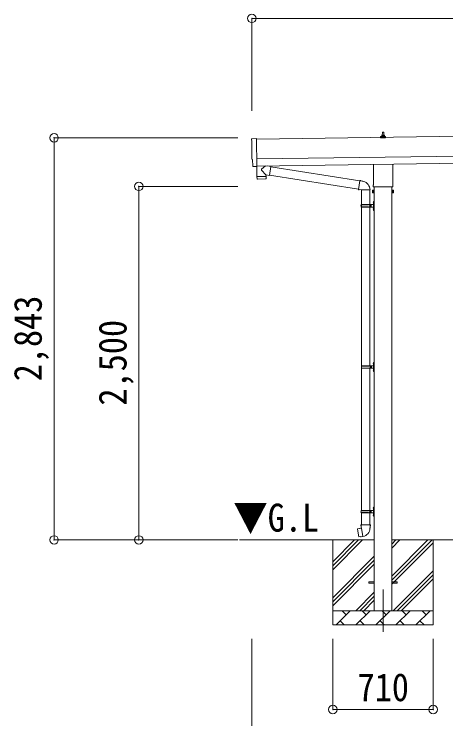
# Model space of a CAD drawing. Units: millimetres at full size, sheet at 1:60. Extents: x -16864 to 16864, y -11640 to 11640.
# Drawn here: x -664 to 2391, y -8526 to -3544 of the extents above; entities that cross this region are included whole.
import ezdxf
from ezdxf.enums import TextEntityAlignment as Align

# ---------------------------------------------------------------- set-up
doc = ezdxf.new("R2010")
doc.units = ezdxf.units.MM
doc.header["$LTSCALE"] = 60
doc.header["$PDMODE"] = 32
doc.header["$PDSIZE"] = 60
doc.linetypes.add('CHAIN1', pattern=[8, 5, -1, 1, -1])
for name, color, linetype, lineweight in [('0-1_Defpoints', 7, 'CHAIN1', 9), ('0-2_TEXT1', 4, 'Continuous', 9), ('0-3_SHAPE', 7, 'Continuous', 9), ('0-7_PARTS2', 7, 'Continuous', 9), ('0-8_TABLE1', 6, 'Continuous', 9), ('0-9_DIM1', 7, 'Continuous', 9)]:
    doc.layers.add(name, color=color, linetype=linetype, lineweight=lineweight)
doc.styles.add('ＭＳ ゴシック', font='')
doc.styles.get('ＭＳ ゴシック').set_extended_font_data('MS Gothic')

msp = doc.modelspace()

# ---------------------------------------------------------------- linework, layer by layer
at = {"layer": '0-1_Defpoints'}
msp.add_line((1946.57, -7611.46), (1946.57, -7960.46), dxfattribs=at)
at = {"layer": '0-2_TEXT1'}
for p, q in [((6586.63, -4348.76), (1051.17, -4427.84)), ((1940.87, -4402.2), (1941.6, -4378.67)), ((1942.6, -4377.7), (1951.15, -4377.7)), ((1952.15, -4378.67), (1952.87, -4402.2)), ((1928.62, -4417.7), (1928.62, -4409.98)), ((1965.12, -4417.7), (1928.62, -4417.7)), ((1929.01, -4409.2), (1964.74, -4409.2)), ((1929.39, -4409.01), (1936.11, -4407.38)), ((1936.49, -4407.2), (1957.26, -4407.2)), ((1936.87, -4406.41), (1936.87, -4402.2)), ((1937.87, -4402.2), (1955.87, -4402.2)), ((1956.87, -4406.41), (1956.87, -4402.2)), ((1964.36, -4409.01), (1957.64, -4407.38)), ((1965.12, -4417.7), (1965.12, -4409.98)), ((1053.17, -4567.83), (6588.63, -4488.75)), ((1053.88, -4617.82), (6589.35, -4538.74)), ((1034.31, -4621.87), (1027.38, -4621.61)), ((1878.27, -4751.68), (1878.27, -4606.04)), ((2014.87, -4604.09), (2014.87, -4751.68)), ((1876.57, -4760.46), (1876.57, -4754.96)), ((2014.5, -4763.96), (1878.63, -4763.96)), ((1884.07, -4763.96), (1884.07, -7761.46)), ((2009.07, -7761.46), (2009.07, -4763.96)), ((2016.57, -4754.96), (2016.57, -4760.46)), ((1872.57, -4789.96), (1873.33, -4788.64)), ((1872.57, -4789.96), (1872.57, -4806.96)), ((1872.57, -4806.96), (1873.33, -4808.27)), ((1879.57, -4793.55), (1873.33, -4793.55)), ((1879.57, -4803.36), (1873.33, -4803.36)), ((1879.57, -4808.27), (1873.33, -4808.27)), ((1882.07, -4807.66), (1879.57, -4807.66)), ((2011.07, -4807.66), (2013.57, -4807.66)), ((2013.57, -4793.55), (2019.81, -4793.55)), ((2013.57, -4803.36), (2019.81, -4803.36)), ((2013.57, -4808.27), (2019.81, -4808.27)), ((2020.57, -4789.96), (2019.81, -4788.64)), ((2020.57, -4806.96), (2019.81, -4808.27)), ((2020.57, -4789.96), (2020.57, -4806.96)), ((1846.57, -7556.96), (1884.07, -7556.96)), ((1846.57, -7565.96), (1846.57, -7556.96)), ((1846.57, -7556.96), (1884.07, -7556.96)), ((1846.57, -7565.96), (1846.57, -7556.96)), ((1846.57, -7565.96), (1884.07, -7565.96)), ((1846.57, -7565.96), (1884.07, -7565.96)), ((2009.07, -7556.96), (2046.57, -7556.96)), ((2009.07, -7556.96), (2046.57, -7556.96)), ((2009.07, -7565.96), (2046.57, -7565.96)), ((2009.07, -7565.96), (2046.57, -7565.96)), ((2046.57, -7565.96), (2046.57, -7556.96)), ((2046.57, -7565.96), (2046.57, -7556.96))]:
    msp.add_line(p, q, dxfattribs=at)
for points in [[(1019.55, -4424.86), (1051.1, -4422.75), (1053.92, -4620.59)], [(1024.5, -4618.66), (1023.83, -4571.63), (1023.23, -4571.64)], [(1035.05, -4621.58), (1035.7, -4620.94), (1053.94, -4621.59)], [(1879.57, -4808.27), (1879.57, -4788.64), (1873.33, -4788.64)], [(1879.57, -4807.66), (1879.57, -4789.26), (1882.07, -4789.26)], [(2013.57, -4807.66), (2013.57, -4789.26), (2011.07, -4789.26)], [(2013.57, -4808.27), (2013.57, -4788.64), (2019.81, -4788.64)]]:
    msp.add_lwpolyline(points, dxfattribs=at)
for points in [[(1882.07, -4808.96), (1882.07, -4787.96), (1884.07, -4787.96), (1884.07, -4808.96)], [(2011.07, -4808.96), (2011.07, -4787.96), (2009.07, -4787.96), (2009.07, -4808.96)]]:
    msp.add_lwpolyline(points, close=True, dxfattribs=at)
for centre, radius, start, end in [((1942.6, -4378.7), 1, 90, 178.60509), ((1951.15, -4378.7), 1, 1.39491, 90), ((1929.62, -4409.98), 1, 103.62699, 180), ((1935.87, -4406.41), 1, 283.62699, 0), ((1940.96, -4402.83), 4.13, 90, 171.17633), ((1937.87, -4403.2), 1, 90, 180), ((1950.21, -4402.2), 4.83, 133.60282, 180), ((1943.54, -4402.2), 4.83, 0, 46.39718), ((1952.79, -4402.83), 4.13, 8.82367, 90), ((1955.87, -4403.2), 1, 0, 90), ((1957.87, -4406.41), 1, 180, 256.37301), ((1964.12, -4409.98), 1, 0, 76.37301), ((1880.57, -4754.96), 4, 125.09963, 180), ((1880.57, -4760.46), 4, 180, 194.47751), ((1880.57, -4760.46), 4, 194.47751, 241.04498), ((2012.57, -4760.46), 4, 298.95502, 345.52249), ((2012.57, -4754.96), 4, 0, 54.90037), ((2012.57, -4760.46), 4, 345.52249, 0), ((1876.91, -4791.09), 4.34, 145.61575, 214.38425), ((1888.81, -4798.46), 16.24, 162.41205, 197.58795), ((1876.91, -4805.82), 4.34, 145.61575, 214.38425), ((2016.22, -4791.09), 4.34, 325.61575, 34.38425), ((2004.33, -4798.46), 16.24, 342.41205, 17.58795), ((2016.22, -4805.82), 4.34, 325.61575, 34.38425)]:
    msp.add_arc(centre, radius, start, end, dxfattribs=at)
for centre, major_axis, ratio, start_param, end_param in [((1019.75, -4427.85), (-3, -0.04), 0.99863, 4.7647489, 6.2979817), ((-3744.62, -4566.34), (4762.89, 68.04), 0.99863, 6.2686928, 6.2979817), ((1023.17, -4567.24), (-4.41, -0.06), 0.99863, 6.2686928, 7.8539816), ((1027.5, -4618.6), (-2.15, -2.1), 0.9974, 5.5252311, 7.0411395), ((1034.35, -4620.87), (-0.717, -0.7), 0.9974, 0.7579542, 1.5707963)]:
    msp.add_ellipse(centre, major_axis=major_axis, ratio=ratio, start_param=start_param, end_param=end_param, dxfattribs=at)
at = {"layer": '0-3_SHAPE'}
for p, q in [((1884.07, -7261.46), (930.12, -7261.46)), ((1591.57, -7261.46), (1591.57, -7861.46)), ((1591.57, -7414.94), (1745.05, -7261.46)), ((1591.57, -7443.22), (1773.33, -7261.46)), ((1591.57, -7471.51), (1801.62, -7261.46)), ((3884.07, -7261.46), (2009.07, -7261.46)), ((2009.07, -7290.28), (2037.89, -7261.46)), ((2009.07, -7318.57), (2066.18, -7261.46)), ((2009.07, -7516.55), (2264.17, -7261.46)), ((2009.07, -7544.84), (2291.57, -7262.34)), ((2301.57, -7261.46), (2301.57, -7861.46)), ((2009.07, -7573.12), (2301.57, -7280.62)), ((1591.57, -7669.5), (1884.07, -7377)), ((1591.57, -7697.78), (1884.07, -7405.28)), ((1591.57, -7726.07), (1884.07, -7433.57)), ((2018.72, -7761.46), (2301.57, -7478.61)), ((2047.01, -7761.46), (2301.57, -7506.9)), ((2075.29, -7761.46), (2301.57, -7535.18)), ((1754.17, -7761.46), (1884.07, -7631.55)), ((1782.45, -7761.46), (1884.07, -7659.84)), ((1810.73, -7761.46), (1884.07, -7688.12)), ((1591.57, -7761.46), (2301.57, -7761.46)), ((1613.72, -7861.46), (1713.72, -7761.46)), ((1685.17, -7790.01), (1656.62, -7761.46)), ((1755.14, -7861.46), (1855.14, -7761.46)), ((1826.59, -7790.01), (1798.04, -7761.46)), ((1896.57, -7861.46), (1996.57, -7761.46)), ((1968.01, -7790.01), (1939.46, -7761.46)), ((2037.99, -7861.46), (2137.99, -7761.46)), ((2109.43, -7790.01), (2080.88, -7761.46)), ((2179.41, -7861.46), (2279.41, -7761.46)), ((2250.86, -7790.01), (2222.3, -7761.46)), ((2301.57, -7861.46), (1591.57, -7861.46)), ((1642.28, -7832.9), (1670.83, -7861.46)), ((1783.7, -7832.9), (1812.25, -7861.46)), ((1925.12, -7832.9), (1953.67, -7861.46)), ((2066.54, -7832.9), (2095.09, -7861.46)), ((2207.96, -7832.9), (2236.52, -7861.46))]:
    msp.add_line(p, q, dxfattribs=at)
at = {"layer": '0-8_TABLE1'}
for p, q in [((1018.57, -3573.82), (1018.57, -4228.15)), ((12877.57, -3573.82), (1018.57, -3573.82)), ((-381.43, -4418.16), (919.26, -4418.16)), ((-381.43, -4418.16), (-381.43, -7261.46)), ((218.57, -4761.46), (919.26, -4761.46)), ((218.57, -4761.46), (218.57, -7261.46)), ((-381.43, -7261.46), (919.26, -7261.46)), ((1018.26, -9162.46), (1018.26, -7960.46)), ((1591.57, -8460.46), (1591.57, -7960.46)), ((2301.57, -8460.46), (2301.57, -7960.46)), ((1591.57, -8460.46), (2301.57, -8460.46))]:
    msp.add_line(p, q, dxfattribs=at)
for p in [(1018.57, -3573.82), (-381.43, -4418.16), (218.57, -4761.46), (-381.43, -7261.46), (218.57, -7261.46), (1591.57, -8460.46), (2301.57, -8460.46)]:
    msp.add_point(p, dxfattribs=at)
at = {"layer": '0-9_DIM1'}
for p, q in [((1053.92, -4620.59), (1053.94, -4621.59)), ((1115.33, -4616.94), (1087.68, -4639.45)), ((1152.95, -4620.95), (1127.11, -4616.77)), ((1152.95, -4620.95), (1142.79, -4683.83)), ((1152.65, -4622.78), (1783, -4723.14)), ((1118.38, -4679.89), (1087.5, -4646.78)), ((1118.38, -4679.89), (1142.79, -4683.83)), ((1118.38, -4679.89), (1118.55, -4691.9)), ((1143.08, -4682.01), (1772.58, -4782.23)), ((1054.57, -4693.82), (1054.98, -4706.87)), ((1115.56, -4708.95), (1058.03, -4709.77)), ((1059.05, -4692.75), (1059.09, -4693.75)), ((1114.05, -4691.97), (1114.04, -4692.97)), ((1783.32, -4721.32), (1777.79, -4752.69)), ((1783.32, -4721.32), (1784.47, -4719.34)), ((1784.47, -4719.34), (1788.03, -4719.97)), ((1788.03, -4719.97), (1788.44, -4722.32)), ((1802.96, -4725.14), (1804.64, -4726.77)), ((1804.64, -4726.77), (1806.76, -4727.22)), ((1772.26, -4784.05), (1777.79, -4752.69)), ((1772.26, -4784.05), (1772.66, -4786.31)), ((1772.26, -4784.05), (1777.41, -4784.87)), ((1772.66, -4786.31), (1776.22, -4786.93)), ((1776.22, -4786.93), (1777.41, -4784.87)), ((1777.41, -4784.87), (1792.02, -4787.18)), ((1792.02, -4787.18), (1794.22, -4786.2)), ((1854.52, -4786.59), (1793.34, -4786.59)), ((1794.07, -4786.59), (1794.07, -4890.59)), ((1854.07, -4786.59), (1854.07, -4890.59)), ((1877.76, -4873.45), (1879.81, -4874.44)), ((1879.03, -4871.44), (1879.67, -4871.44)), ((1879.03, -4871.44), (1879.03, -4879.74)), ((1879.03, -4879.74), (1879.67, -4879.74)), ((1879.67, -4871.44), (1879.67, -4879.74)), ((1879.67, -4871.44), (1880.07, -4871.84)), ((1879.67, -4879.74), (1880.07, -4879.34)), ((1879.81, -4874.44), (1880.42, -4875.59)), ((1880.07, -4867.59), (1883.07, -4866.09)), ((1880.07, -4867.59), (1880.07, -4899.59)), ((1880.07, -4871.84), (1880.07, -4879.34)), ((1883.07, -4866.09), (1883.07, -4899.59)), ((1883.07, -4866.09), (1884.07, -4866.09)), ((1884.07, -4866.09), (1884.07, -4899.59)), ((1791.07, -4892.59), (1841.4, -4892.59)), ((1791.07, -4906.59), (1841.4, -4906.59)), ((1792.07, -4890.59), (1878.07, -4890.59)), ((1792.07, -4890.59), (1792.07, -4892.59)), ((1792.07, -4908.59), (1792.07, -4906.59)), ((1792.07, -4908.59), (1878.07, -4908.59)), ((1794.07, -4890.38), (1794.07, -6029.96)), ((1851.07, -4890.59), (1851.07, -4895.09)), ((1851.07, -4895.09), (1853.07, -4895.09)), ((1851.07, -4908.59), (1851.07, -4904.09)), ((1851.07, -4904.09), (1853.07, -4904.09)), ((1853.07, -4895.09), (1853.07, -4899.59)), ((1853.07, -4904.09), (1853.07, -4899.59)), ((1854.07, -4890.38), (1854.07, -6029.96)), ((1859.07, -4890.59), (1859.07, -4899.59)), ((1859.07, -4895.09), (1862.07, -4895.09)), ((1859.07, -4908.59), (1859.07, -4899.59)), ((1859.07, -4904.09), (1862.07, -4904.09)), ((1862.07, -4895.09), (1862.07, -4899.59)), ((1862.07, -4904.09), (1862.07, -4899.59)), ((1877.76, -4921.45), (1879.81, -4922.44)), ((1879.03, -4919.44), (1879.67, -4919.44)), ((1879.03, -4919.44), (1879.03, -4927.74)), ((1879.03, -4927.74), (1879.67, -4927.74)), ((1879.67, -4919.44), (1879.67, -4927.74)), ((1879.67, -4919.44), (1880.07, -4919.84)), ((1879.67, -4927.74), (1880.07, -4927.34)), ((1879.81, -4922.44), (1880.42, -4923.59)), ((1880.07, -4931.59), (1880.07, -4899.59)), ((1880.07, -4919.84), (1880.07, -4927.34)), ((1880.07, -4931.59), (1883.07, -4933.09)), ((1883.07, -4933.09), (1883.07, -4899.59)), ((1884.07, -4933.09), (1884.07, -4899.59)), ((1883.07, -4933.09), (1884.07, -4933.09)), ((1877.76, -6012.81), (1879.81, -6013.81)), ((1879.03, -6010.81), (1879.67, -6010.81)), ((1879.03, -6010.81), (1879.03, -6019.11)), ((1879.03, -6019.11), (1879.67, -6019.11)), ((1879.67, -6010.81), (1879.67, -6019.11)), ((1879.67, -6010.81), (1880.07, -6011.21)), ((1879.67, -6019.11), (1880.07, -6018.71)), ((1879.81, -6013.81), (1880.42, -6014.96)), ((1880.07, -6006.96), (1883.07, -6005.46)), ((1880.07, -6006.96), (1880.07, -6038.96)), ((1880.07, -6011.21), (1880.07, -6018.71)), ((1883.07, -6005.46), (1883.07, -6038.96)), ((1883.07, -6005.46), (1884.07, -6005.46)), ((1884.07, -6005.46), (1884.07, -6038.96)), ((1793.57, -6031.96), (1843.9, -6031.96)), ((1793.57, -6045.96), (1843.9, -6045.96)), ((1794.07, -6047.95), (1794.07, -7052.46)), ((1794.57, -6029.96), (1794.57, -6031.96)), ((1794.57, -6029.96), (1878.07, -6029.96)), ((1794.57, -6047.96), (1794.57, -6045.96)), ((1794.57, -6047.96), (1878.07, -6047.96)), ((1853.57, -6029.96), (1853.57, -6034.46)), ((1853.57, -6034.46), (1855.57, -6034.46)), ((1853.57, -6047.96), (1853.57, -6043.46)), ((1853.57, -6043.46), (1855.57, -6043.46)), ((1854.07, -6047.95), (1854.07, -7052.46)), ((1855.57, -6034.46), (1855.57, -6038.96)), ((1855.57, -6043.46), (1855.57, -6038.96)), ((1861.57, -6029.96), (1861.57, -6038.96)), ((1861.57, -6034.46), (1864.57, -6034.46)), ((1861.57, -6047.96), (1861.57, -6038.96)), ((1861.57, -6043.46), (1864.57, -6043.46)), ((1864.57, -6034.46), (1864.57, -6038.96)), ((1864.57, -6043.46), (1864.57, -6038.96)), ((1877.76, -6060.81), (1879.81, -6061.81)), ((1879.03, -6058.81), (1879.67, -6058.81)), ((1879.03, -6058.81), (1879.03, -6067.11)), ((1879.03, -6067.11), (1879.67, -6067.11)), ((1879.67, -6058.81), (1879.67, -6067.11)), ((1879.67, -6058.81), (1880.07, -6059.21)), ((1879.67, -6067.11), (1880.07, -6066.71)), ((1879.81, -6061.81), (1880.42, -6062.96)), ((1880.07, -6070.96), (1880.07, -6038.96)), ((1880.07, -6059.21), (1880.07, -6066.71)), ((1880.07, -6070.96), (1883.07, -6072.46)), ((1883.07, -6072.46), (1883.07, -6038.96)), ((1883.07, -6072.46), (1884.07, -6072.46)), ((1884.07, -6072.46), (1884.07, -6038.96)), ((1791.07, -7054.46), (1841.4, -7054.46)), ((1791.07, -7068.46), (1841.4, -7068.46)), ((1792.07, -7052.46), (1878.07, -7052.46)), ((1792.07, -7052.46), (1792.07, -7054.46)), ((1792.07, -7070.46), (1792.07, -7068.46)), ((1792.07, -7070.46), (1878.07, -7070.46)), ((1794.07, -7070.46), (1794.07, -7155.38)), ((1851.07, -7052.46), (1851.07, -7056.96)), ((1851.07, -7056.96), (1853.07, -7056.96)), ((1851.07, -7070.46), (1851.07, -7065.96)), ((1851.07, -7065.96), (1853.07, -7065.96)), ((1853.07, -7056.96), (1853.07, -7061.46)), ((1853.07, -7065.96), (1853.07, -7061.46)), ((1854.07, -7070.46), (1854.07, -7155.38)), ((1859.07, -7052.46), (1859.07, -7061.46)), ((1859.07, -7056.96), (1862.07, -7056.96)), ((1859.07, -7070.46), (1859.07, -7061.46)), ((1859.07, -7065.96), (1862.07, -7065.96)), ((1862.07, -7056.96), (1862.07, -7061.46)), ((1862.07, -7065.96), (1862.07, -7061.46)), ((1877.76, -7035.31), (1879.81, -7036.31)), ((1879.03, -7033.31), (1879.67, -7033.31)), ((1879.03, -7033.31), (1879.03, -7041.61)), ((1879.03, -7041.61), (1879.67, -7041.61)), ((1879.67, -7033.31), (1879.67, -7041.61)), ((1879.67, -7033.31), (1880.07, -7033.71)), ((1879.67, -7041.61), (1880.07, -7041.21)), ((1879.81, -7036.31), (1880.42, -7037.46)), ((1880.07, -7029.46), (1883.07, -7027.96)), ((1880.07, -7029.46), (1880.07, -7061.46)), ((1880.07, -7033.71), (1880.07, -7041.21)), ((1880.07, -7093.46), (1880.07, -7061.46)), ((1883.07, -7027.96), (1883.07, -7061.46)), ((1883.07, -7027.96), (1884.07, -7027.96)), ((1883.07, -7094.96), (1883.07, -7061.46)), ((1884.07, -7027.96), (1884.07, -7061.46)), ((1884.07, -7094.96), (1884.07, -7061.46)), ((1877.76, -7083.31), (1879.81, -7084.31)), ((1879.03, -7081.31), (1879.67, -7081.31)), ((1879.03, -7081.31), (1879.03, -7089.61)), ((1879.03, -7089.61), (1879.67, -7089.61)), ((1879.67, -7081.31), (1879.67, -7089.61)), ((1879.67, -7081.31), (1880.07, -7081.71)), ((1879.67, -7089.61), (1880.07, -7089.21)), ((1879.81, -7084.31), (1880.42, -7085.46)), ((1880.07, -7081.71), (1880.07, -7089.21)), ((1880.07, -7093.46), (1883.07, -7094.96)), ((1883.07, -7094.96), (1884.07, -7094.96)), ((1792.22, -7155.38), (1790.07, -7156.17)), ((1790.07, -7156.17), (1790.07, -7159.78)), ((1790.07, -7159.78), (1792.31, -7160.6)), ((1792.22, -7155.38), (1824.07, -7155.38)), ((1792.22, -7155.38), (1792.31, -7160.6)), ((1792.31, -7160.6), (1792.57, -7175.38)), ((1855.92, -7155.38), (1824.07, -7155.38)), ((1858.07, -7159.78), (1855.83, -7160.6)), ((1855.92, -7155.38), (1858.07, -7156.17)), ((1858.07, -7156.17), (1858.07, -7159.78)), ((1765.61, -7183.84), (1764.8, -7185)), ((1764.8, -7185), (1774.42, -7239.56)), ((1793.47, -7178.59), (1765.61, -7183.84)), ((1778.35, -7181.23), (1778.14, -7181.47)), ((1792.57, -7175.38), (1793.92, -7177.38)), ((1803.83, -7235.88), (1793.7, -7178.41)), ((1793.72, -7177.59), (1793.72, -7178.29)), ((1793.92, -7177.38), (1793.88, -7177.39)), ((1854.25, -7177.33), (1854.18, -7179.49)), ((1855.57, -7175.38), (1854.25, -7177.33)), ((1788.44, -7238.47), (1788.16, -7238.32)), ((1804.13, -7236.64), (1803.89, -7235.98))]:
    msp.add_line(p, q, dxfattribs=at)
for points in [[(1053.54, -4621.58), (1054.55, -4692.82), (1118.55, -4691.9)], [(1118.52, -4705.96), (1118.56, -4692.9), (1054.57, -4693.82)], [(1783.32, -4721.32), (1788.44, -4722.32), (1802.96, -4725.14)], [(1877.76, -4877.74), (1879.81, -4876.74), (1880.42, -4875.59)], [(1877.76, -4925.74), (1879.81, -4924.74), (1880.42, -4923.59)], [(1877.76, -6017.1), (1879.81, -6016.11), (1880.42, -6014.96)], [(1877.76, -6065.1), (1879.81, -6064.11), (1880.42, -6062.96)], [(1877.76, -7039.6), (1879.81, -7038.61), (1880.42, -7037.46)], [(1877.76, -7087.6), (1879.81, -7086.61), (1880.42, -7085.46)], [(1855.92, -7155.38), (1855.83, -7160.6), (1855.57, -7175.38)], [(1780.59, -7181.01), (1780.31, -7180.86), (1778.35, -7181.23)], [(1803.56, -7235.79), (1775.58, -7240.39), (1774.42, -7239.56)], [(1790.63, -7237.91), (1790.42, -7238.15), (1788.44, -7238.47)]]:
    msp.add_lwpolyline(points, dxfattribs=at)
for centre, radius, start, end in [((1090.99, -4643.2), 5, 131.47396, 225.79244), ((1057.98, -4706.77), 3, 181.81845, 270.86677), ((1115.52, -4705.95), 3, 270.81845, 359.81845), ((1794.22, -4786.2), 60.3, 359.62495, 78), ((1883.36, -4875.59), 6, 136.21765, 223.78235), ((1839.82, -4899.59), 49.25, 171.82876, 180.00002), ((1839.82, -4899.59), 49.25, 180.00002, 188.17127), ((1841.4, -4890.59), 2, 270, 359.99998), ((1841.4, -4908.59), 2, 0.00005, 90.00004), ((1883.36, -4923.59), 6, 136.21765, 223.78235), ((1878.07, -4888.59), 2, 270, 359.99998), ((1878.07, -4910.59), 2, 0.00005, 90.00004), ((1883.36, -6014.96), 6, 136.21765, 223.78235), ((1878.07, -6027.96), 2, 270, 359.99998), ((1842.32, -6038.96), 49.25, 171.82876, 180.00002), ((1842.32, -6038.96), 49.25, 180.00002, 188.17127), ((1843.9, -6029.96), 2, 270, 359.99998), ((1843.9, -6047.96), 2, 0.00005, 90.00004), ((1883.36, -6062.96), 6, 136.21765, 223.78235), ((1878.07, -6049.96), 2, 0.00005, 90.00004), ((1839.82, -7061.46), 49.25, 171.82876, 180.00002), ((1839.82, -7061.46), 49.25, 180.00002, 188.17127), ((1841.4, -7052.46), 2, 270, 359.99998), ((1841.4, -7070.46), 2, 0.00005, 90.00004), ((1883.36, -7037.46), 6, 136.21765, 223.78235), ((1878.07, -7050.46), 2, 270, 359.99998), ((1878.07, -7072.46), 2, 0.00005, 90.00004), ((1883.36, -7085.46), 6, 136.21765, 223.78235), ((1793.42, -7178.29), 0.3, 280.66842, 0), ((1793.92, -7177.59), 0.2, 100, 180), ((1793.92, -7177.38), 60.3, 279.96938, 358), ((1803.61, -7236.08), 0.3, 20, 99.33158), ((1804.32, -7236.58), 0.2, 200, 279.96938)]:
    msp.add_arc(centre, radius, start, end, dxfattribs=at)

# ---------------------------------------------------------------- texts
at = {"layer": '0-7_PARTS2', "style": 'ＭＳ ゴシック', "width": 0.9}
msp.add_text('▼G.L', height=197.9, dxfattribs=at).set_placement((887.4, -7261.74), align=Align.BOTTOM_LEFT)
at = {"layer": '0-8_TABLE1', "color": 7, "style": 'ＭＳ ゴシック', "width": 0.9}
for s, p in [('2,843', (-408.93, -6139.81)), ('2,500', (191.07, -6311.46))]:
    msp.add_text(s, height=197.9, rotation=90, dxfattribs=at).set_placement(p, align=Align.BOTTOM_LEFT)
msp.add_text('710', height=197.9, dxfattribs=at).set_placement((1766.57, -8460.46), align=Align.BOTTOM_LEFT)

doc.saveas('drawing.dxf')
